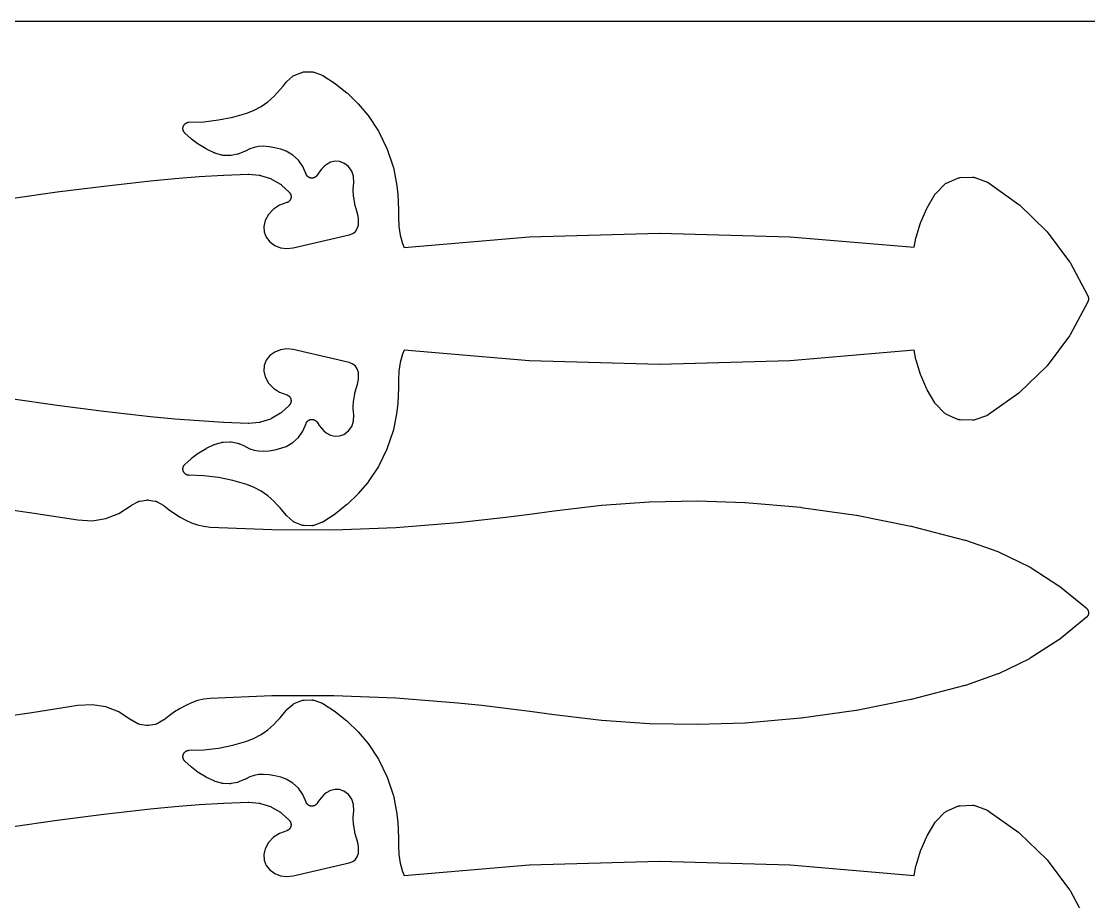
# Model space of a CAD drawing. Header units: metres. Extents: x 0 to 3000, y 0 to 1240.
# Drawn here: x 1019 to 1358.7, y 959.7 to 1240 of the extents above; entities that cross this region are included whole.
import ezdxf

# ---------------------------------------------------------------- set-up
doc = ezdxf.new("R2010")
doc.units = ezdxf.units.M

msp = doc.modelspace()

# ---------------------------------------------------------------- linework, layer by layer
at = {"color": 7}
msp.add_lwpolyline([(0, 0), (3000, 0), (3000, 1240), (0, 1240), (0, 0)], close=True, dxfattribs=at)
at = {"color": 1}
for points in [[(1015.72, 1183.54), (1030.48, 1185.66), (1030.5, 1185.66), (1045.29, 1187.56), (1045.32, 1187.56), (1060.13, 1189.24), (1060.15, 1189.24), (1060.17, 1189.24), (1067.89, 1189.98), (1067.92, 1189.98), (1075.66, 1190.58), (1075.69, 1190.58), (1083.44, 1191.03), (1083.47, 1191.03), (1091.22, 1191.33), (1091.25, 1191.33), (1091.27, 1191.33), (1091.35, 1191.33), (1091.42, 1191.33), (1091.44, 1191.33), (1091.47, 1191.32), (1094.75, 1191.05), (1094.98, 1191.02), (1095.19, 1190.96), (1098.3, 1189.97), (1098.51, 1189.89), (1098.71, 1189.79), (1101.51, 1188.13), (1101.7, 1188.01), (1101.87, 1187.86), (1104.27, 1185.6), (1104.33, 1185.54), (1104.38, 1185.48), (1104.39, 1185.47), (1104.4, 1185.46), (1104.45, 1185.39), (1104.51, 1185.33), (1104.52, 1185.31), (1104.52, 1185.3), (1104.57, 1185.23), (1104.62, 1185.16), (1104.62, 1185.15), (1104.63, 1185.14), (1104.67, 1185.06), (1104.71, 1184.99), (1104.71, 1184.97), (1104.72, 1184.96), (1104.75, 1184.88), (1104.78, 1184.81), (1104.78, 1184.79), (1104.79, 1184.78), (1104.81, 1184.7), (1104.84, 1184.62), (1104.84, 1184.6), (1104.84, 1184.59), (1104.86, 1184.51), (1104.87, 1184.43), (1104.87, 1184.41), (1104.88, 1184.4), (1104.88, 1184.31), (1104.89, 1184.23), (1104.89, 1184.22), (1104.89, 1184.2), (1104.89, 1184.12), (1104.89, 1184.03), (1104.89, 1184.02), (1104.89, 1184), (1104.88, 1183.92), (1104.87, 1183.84), (1104.87, 1183.82), (1104.86, 1183.81), (1104.85, 1183.73), (1104.83, 1183.65), (1104.83, 1183.63), (1104.82, 1183.62), (1104.8, 1183.54), (1104.77, 1183.46), (1104.77, 1183.45), (1104.76, 1183.43), (1104.73, 1183.36), (1104.7, 1183.28), (1104.69, 1183.27), (1104.68, 1183.25), (1104.64, 1183.18), (1104.6, 1183.11), (1104.59, 1183.09), (1104.59, 1183.08), (1104.54, 1183.01), (1104.49, 1182.94), (1104.48, 1182.93), (1104.47, 1182.92), (1104.42, 1182.86), (1104.37, 1182.79), (1104.36, 1182.78), (1104.35, 1182.77), (1104.29, 1182.71), (1104.23, 1182.65), (1104.22, 1182.65), (1104.2, 1182.63), (1104.14, 1182.58), (1104.07, 1182.53), (1104.06, 1182.52), (1104.05, 1182.51), (1103.98, 1182.47), (1103.91, 1182.42), (1103.9, 1182.42), (1103.88, 1182.41), (1103.81, 1182.37), (1103.74, 1182.33), (1103.72, 1182.33), (1103.71, 1182.32), (1103.63, 1182.29), (1103.55, 1182.26), (1101.16, 1181.42), (1099.27, 1180.18), (1097.73, 1178.53), (1096.63, 1176.55), (1096.2, 1174.72), (1096.32, 1172.92), (1096.98, 1171.24), (1098.15, 1169.77), (1099.74, 1168.63), (1101.56, 1167.91), (1103.5, 1167.64), (1105.6, 1167.86), (1123.37, 1171.99), (1124.53, 1172.45), (1125.36, 1173.12), (1125.96, 1174), (1126.31, 1175.13), (1126.4, 1176.16), (1126.36, 1177.27), (1126.19, 1178.37), (1125.84, 1179.57), (1125.24, 1181.63), (1125.19, 1181.86), (1124.83, 1183.97), (1124.81, 1184.2), (1124.7, 1186.34), (1124.7, 1186.57), (1124.84, 1188.62), (1124.79, 1190.65), (1124.22, 1192.32), (1123.18, 1193.75), (1121.73, 1194.85), (1120.34, 1195.35), (1118.89, 1195.44), (1117.48, 1195.11), (1116.1, 1194.34), (1115.32, 1193.68), (1114.55, 1192.88), (1113.86, 1192.01), (1113.2, 1190.99), (1113.18, 1190.96), (1113.17, 1190.94), (1113.12, 1190.88), (1113.08, 1190.83), (1113.07, 1190.81), (1113.05, 1190.78), (1113, 1190.73), (1112.95, 1190.68), (1112.93, 1190.66), (1112.91, 1190.64), (1112.86, 1190.59), (1112.81, 1190.55), (1112.79, 1190.53), (1112.77, 1190.51), (1112.71, 1190.47), (1112.66, 1190.43), (1112.63, 1190.41), (1112.61, 1190.4), (1112.55, 1190.36), (1112.49, 1190.32), (1112.46, 1190.31), (1112.44, 1190.3), (1112.38, 1190.27), (1112.31, 1190.24), (1112.29, 1190.23), (1112.26, 1190.21), (1112.19, 1190.19), (1112.13, 1190.17), (1112.1, 1190.16), (1112.07, 1190.15), (1112.01, 1190.13), (1111.94, 1190.12), (1111.91, 1190.11), (1111.88, 1190.11), (1111.81, 1190.1), (1111.75, 1190.08), (1111.72, 1190.08), (1111.69, 1190.08), (1111.62, 1190.08), (1111.55, 1190.07), (1111.52, 1190.07), (1111.49, 1190.07), (1111.42, 1190.08), (1111.35, 1190.08), (1111.33, 1190.08), (1111.3, 1190.08), (1111.23, 1190.1), (1111.16, 1190.1), (1111.13, 1190.11), (1111.1, 1190.12), (1111.04, 1190.13), (1110.97, 1190.15), (1110.94, 1190.16), (1110.91, 1190.17), (1110.85, 1190.19), (1110.78, 1190.21), (1110.76, 1190.22), (1110.73, 1190.23), (1110.67, 1190.26), (1110.6, 1190.29), (1110.58, 1190.31), (1110.55, 1190.32), (1110.49, 1190.36), (1110.43, 1190.39), (1110.41, 1190.41), (1110.39, 1190.42), (1110.33, 1190.46), (1110.27, 1190.51), (1110.25, 1190.52), (1110.23, 1190.54), (1110.18, 1190.59), (1110.13, 1190.63), (1110.11, 1190.66), (1110.09, 1190.68), (1110.04, 1190.73), (1109.99, 1190.78), (1109.98, 1190.8), (1109.96, 1190.82), (1109.92, 1190.88), (1109.87, 1190.93), (1109.86, 1190.96), (1109.84, 1190.98), (1109.81, 1191.04), (1109.77, 1191.1), (1109.76, 1191.13), (1109.74, 1191.15), (1109.71, 1191.21), (1109.68, 1191.28), (1109.67, 1191.3), (1109.66, 1191.33), (1108.67, 1193.82), (1107.29, 1195.8), (1105.5, 1197.43), (1103.3, 1198.66), (1101.59, 1199.28), (1099.77, 1199.76), (1097.91, 1200.06), (1096.05, 1200.2), (1094.57, 1200.13), (1093.15, 1199.86), (1091.78, 1199.4), (1090.35, 1198.69), (1090.31, 1198.67), (1090.27, 1198.65), (1088.32, 1197.79), (1088.1, 1197.71), (1087.88, 1197.65), (1085.81, 1197.27), (1085.58, 1197.24), (1085.35, 1197.23), (1083.24, 1197.33), (1083.01, 1197.35), (1082.79, 1197.4), (1080.74, 1197.99), (1080.67, 1198.01), (1080.6, 1198.03), (1080.58, 1198.04), (1080.55, 1198.05), (1080.49, 1198.08), (1080.42, 1198.1), (1078, 1199.25), (1077.82, 1199.35), (1075.54, 1200.74), (1075.37, 1200.85), (1073.24, 1202.46), (1073.08, 1202.59), (1071.11, 1204.41), (1071.11, 1204.41), (1071.11, 1204.41), (1071.04, 1204.48), (1070.98, 1204.55), (1070.97, 1204.55), (1070.97, 1204.55), (1070.91, 1204.63), (1070.85, 1204.7), (1070.85, 1204.7), (1070.85, 1204.7), (1070.8, 1204.78), (1070.74, 1204.86), (1070.74, 1204.87), (1070.74, 1204.87), (1070.7, 1204.95), (1070.65, 1205.04), (1070.65, 1205.04), (1070.65, 1205.04), (1070.62, 1205.13), (1070.58, 1205.22), (1070.58, 1205.22), (1070.58, 1205.23), (1070.55, 1205.32), (1070.53, 1205.41), (1070.53, 1205.41), (1070.52, 1205.41), (1070.51, 1205.51), (1070.49, 1205.6), (1070.49, 1205.6), (1070.49, 1205.61), (1070.48, 1205.7), (1070.47, 1205.8), (1070.47, 1205.8), (1070.47, 1205.8), (1070.47, 1205.9), (1070.47, 1205.99), (1070.47, 1206), (1070.47, 1206), (1070.49, 1206.09), (1070.5, 1206.19), (1070.5, 1206.19), (1070.5, 1206.19), (1070.52, 1206.29), (1070.54, 1206.38), (1070.54, 1206.38), (1070.54, 1206.39), (1070.57, 1206.48), (1070.59, 1206.57), (1070.6, 1206.57), (1070.6, 1206.57), (1070.63, 1206.66), (1070.67, 1206.75), (1070.67, 1206.75), (1070.67, 1206.75), (1070.72, 1206.84), (1070.77, 1206.92), (1070.77, 1206.92), (1070.77, 1206.93), (1070.82, 1207), (1070.88, 1207.08), (1070.88, 1207.08), (1070.88, 1207.09), (1070.94, 1207.16), (1071, 1207.23), (1071, 1207.23), (1071.01, 1207.24), (1071.07, 1207.3), (1071.14, 1207.37), (1071.14, 1207.37), (1071.15, 1207.37), (1071.22, 1207.43), (1071.3, 1207.49), (1071.3, 1207.49), (1071.3, 1207.5), (1071.38, 1207.55), (1071.46, 1207.6), (1071.46, 1207.6), (1071.46, 1207.6), (1071.55, 1207.65), (1071.63, 1207.69), (1071.64, 1207.69), (1071.64, 1207.69), (1071.73, 1207.73), (1071.82, 1207.76), (1071.82, 1207.77), (1071.82, 1207.77), (1071.91, 1207.79), (1072, 1207.82), (1072.01, 1207.82), (1072.01, 1207.82), (1072.1, 1207.84), (1072.2, 1207.86), (1072.2, 1207.86), (1072.2, 1207.86), (1072.3, 1207.86), (1072.39, 1207.87), (1072.4, 1207.87), (1072.4, 1207.87), (1077.14, 1208.04), (1081.77, 1208.59), (1086.34, 1209.5), (1090.81, 1210.77), (1093.18, 1211.71), (1095.39, 1212.91), (1097.45, 1214.37), (1099.36, 1216.09), (1100.37, 1217.14), (1101.37, 1218.25), (1102.35, 1219.39), (1103.31, 1220.58), (1103.35, 1220.63), (1103.4, 1220.68), (1103.42, 1220.7), (1103.44, 1220.72), (1103.49, 1220.77), (1103.54, 1220.82), (1105.43, 1222.5), (1105.57, 1222.61), (1105.72, 1222.71), (1105.88, 1222.8), (1106.04, 1222.87), (1108.34, 1223.75), (1108.51, 1223.81), (1108.68, 1223.85), (1108.85, 1223.87), (1109.03, 1223.89), (1111.49, 1223.92), (1111.67, 1223.92), (1111.85, 1223.89), (1112.02, 1223.86), (1112.19, 1223.8), (1114.58, 1222.95), (1114.61, 1222.94), (1114.64, 1222.93), (1114.7, 1222.9), (1114.7, 1222.9), (1114.76, 1222.87), (1114.79, 1222.86), (1114.82, 1222.84), (1114.88, 1222.81), (1114.93, 1222.78), (1114.96, 1222.76), (1114.99, 1222.75), (1118.89, 1220.22), (1119.05, 1220.11), (1122.68, 1217.22), (1122.83, 1217.09), (1126.15, 1213.86), (1126.29, 1213.72), (1129.29, 1210.17), (1129.3, 1210.16), (1129.31, 1210.14), (1129.36, 1210.08), (1129.41, 1210.02), (1129.42, 1210), (1129.43, 1209.99), (1132.71, 1205.06), (1132.84, 1204.83), (1135.42, 1199.53), (1135.52, 1199.29), (1137.39, 1193.69), (1137.45, 1193.44), (1138.57, 1187.62), (1138.58, 1187.54), (1138.59, 1187.46), (1138.85, 1185.02), (1138.85, 1184.95), (1139.02, 1182.5), (1139.03, 1182.43), (1139.11, 1179.98), (1139.11, 1179.91), (1139.11, 1177.5), (1139.22, 1174.67), (1139.63, 1171.95), (1140.34, 1169.29), (1140.84, 1168.01), (1180.64, 1171.41), (1180.76, 1171.42), (1222.15, 1172.59), (1222.26, 1172.59), (1263.65, 1171.42), (1263.76, 1171.41), (1303.24, 1168.04), (1303.77, 1170.99), (1303.83, 1171.22), (1305.23, 1175.81), (1305.31, 1176.03), (1307.23, 1180.44), (1307.34, 1180.64), (1309.77, 1184.81), (1309.8, 1184.86), (1309.82, 1184.9), (1309.85, 1184.94), (1309.87, 1184.97), (1309.91, 1185.02), (1309.94, 1185.06), (1309.97, 1185.09), (1310, 1185.13), (1310.03, 1185.17), (1310.07, 1185.21), (1312.9, 1188.08), (1313.04, 1188.21), (1313.2, 1188.32), (1313.36, 1188.42), (1313.53, 1188.51), (1317.11, 1190.07), (1317.28, 1190.13), (1317.46, 1190.18), (1317.65, 1190.21), (1317.83, 1190.23), (1321.73, 1190.37), (1321.92, 1190.37), (1322.11, 1190.35), (1322.3, 1190.31), (1322.48, 1190.26), (1326.28, 1188.89), (1326.35, 1188.86), (1326.42, 1188.84), (1326.44, 1188.83), (1326.46, 1188.82), (1326.52, 1188.78), (1326.59, 1188.75), (1326.61, 1188.74), (1326.63, 1188.72), (1326.69, 1188.68), (1326.76, 1188.64), (1336.54, 1181.72), (1336.66, 1181.62), (1336.78, 1181.52), (1345.32, 1173.21), (1345.42, 1173.1), (1345.52, 1172.98), (1352.67, 1163.45), (1352.76, 1163.32), (1352.84, 1163.18), (1358.46, 1152.6), (1358.5, 1152.51), (1358.54, 1152.43), (1358.54, 1152.42), (1358.54, 1152.42), (1358.58, 1152.33), (1358.61, 1152.25), (1358.61, 1152.24), (1358.61, 1152.23), (1358.63, 1152.14), (1358.66, 1152.06), (1358.66, 1152.05), (1358.66, 1152.04), (1358.67, 1151.95), (1358.68, 1151.86), (1358.69, 1151.86), (1358.69, 1151.85), (1358.69, 1151.76), (1358.7, 1151.66), (1358.69, 1151.66), (1358.7, 1151.65), (1358.69, 1151.56), (1358.69, 1151.47), (1358.69, 1151.46), (1358.68, 1151.46), (1358.67, 1151.37), (1358.66, 1151.27), (1358.66, 1151.27), (1358.66, 1151.26), (1358.63, 1151.17), (1358.61, 1151.08), (1358.61, 1151.08), (1358.61, 1151.07), (1358.58, 1150.99), (1358.54, 1150.9), (1358.54, 1150.89), (1358.54, 1150.89), (1358.5, 1150.81), (1358.46, 1150.72), (1352.84, 1140.14), (1352.76, 1140), (1352.67, 1139.87), (1345.52, 1130.34), (1345.42, 1130.22), (1345.32, 1130.11), (1336.78, 1121.8), (1336.66, 1121.7), (1336.54, 1121.6), (1326.76, 1114.68), (1326.69, 1114.64), (1326.63, 1114.59), (1326.61, 1114.58), (1326.59, 1114.57), (1326.52, 1114.54), (1326.46, 1114.5), (1326.44, 1114.49), (1326.42, 1114.48), (1326.35, 1114.45), (1326.28, 1114.43), (1322.48, 1113.06), (1322.3, 1113.01), (1322.11, 1112.97), (1321.92, 1112.95), (1321.73, 1112.95), (1317.83, 1113.09), (1317.65, 1113.11), (1317.46, 1113.14), (1317.28, 1113.19), (1317.11, 1113.25), (1313.53, 1114.81), (1313.36, 1114.89), (1313.2, 1115), (1313.04, 1115.11), (1312.9, 1115.24), (1310.07, 1118.11), (1310.03, 1118.15), (1310, 1118.19), (1309.97, 1118.23), (1309.94, 1118.26), (1309.91, 1118.3), (1309.87, 1118.34), (1309.85, 1118.38), (1309.82, 1118.42), (1309.8, 1118.46), (1309.77, 1118.51), (1307.34, 1122.68), (1307.23, 1122.88), (1305.31, 1127.29), (1305.23, 1127.51), (1303.83, 1132.1), (1303.77, 1132.33), (1303.24, 1135.28), (1263.76, 1131.91), (1263.65, 1131.9), (1222.26, 1130.73), (1222.15, 1130.73), (1180.76, 1131.9), (1180.64, 1131.91), (1140.84, 1135.31), (1140.34, 1134.03), (1139.63, 1131.37), (1139.22, 1128.65), (1139.11, 1125.82), (1139.11, 1123.41), (1139.11, 1123.34), (1139.03, 1120.89), (1139.02, 1120.82), (1138.85, 1118.37), (1138.85, 1118.3), (1138.59, 1115.86), (1138.58, 1115.78), (1138.57, 1115.7), (1137.45, 1109.88), (1137.39, 1109.62), (1135.52, 1104.03), (1135.42, 1103.79), (1132.84, 1098.49), (1132.71, 1098.26), (1129.43, 1093.33), (1129.42, 1093.32), (1129.41, 1093.3), (1129.36, 1093.24), (1129.31, 1093.17), (1129.3, 1093.16), (1129.29, 1093.15), (1126.29, 1089.6), (1126.15, 1089.46), (1122.83, 1086.23), (1122.68, 1086.1), (1119.05, 1083.21), (1118.89, 1083.1), (1114.99, 1080.57), (1114.96, 1080.56), (1114.93, 1080.54), (1114.88, 1080.51), (1114.82, 1080.48), (1114.79, 1080.46), (1114.76, 1080.44), (1114.7, 1080.42), (1114.64, 1080.39), (1114.61, 1080.38), (1114.58, 1080.37), (1112.19, 1079.51), (1112.02, 1079.46), (1111.85, 1079.42), (1111.67, 1079.4), (1111.49, 1079.4), (1109.03, 1079.43), (1108.85, 1079.44), (1108.68, 1079.47), (1108.51, 1079.51), (1108.34, 1079.57), (1106.04, 1080.45), (1105.88, 1080.52), (1105.72, 1080.61), (1105.57, 1080.71), (1105.43, 1080.82), (1103.54, 1082.5), (1103.49, 1082.55), (1103.44, 1082.6), (1103.42, 1082.62), (1103.4, 1082.64), (1103.35, 1082.69), (1103.31, 1082.74), (1102.35, 1083.93), (1101.37, 1085.07), (1100.37, 1086.18), (1099.36, 1087.23), (1097.45, 1088.95), (1095.39, 1090.41), (1093.18, 1091.61), (1090.81, 1092.54), (1086.34, 1093.82), (1081.77, 1094.73), (1077.14, 1095.27), (1072.4, 1095.45), (1072.4, 1095.45), (1072.39, 1095.45), (1072.3, 1095.45), (1072.2, 1095.46), (1072.2, 1095.46), (1072.2, 1095.46), (1072.1, 1095.48), (1072.01, 1095.5), (1072.01, 1095.5), (1072, 1095.5), (1071.91, 1095.53), (1071.82, 1095.55), (1071.82, 1095.55), (1071.82, 1095.55), (1071.73, 1095.59), (1071.64, 1095.63), (1071.64, 1095.63), (1071.63, 1095.63), (1071.55, 1095.67), (1071.46, 1095.72), (1071.46, 1095.72), (1071.46, 1095.72), (1071.38, 1095.77), (1071.3, 1095.82), (1071.3, 1095.82), (1071.3, 1095.83), (1071.22, 1095.89), (1071.15, 1095.95), (1071.14, 1095.95), (1071.14, 1095.95), (1071.07, 1096.02), (1071.01, 1096.08), (1071, 1096.08), (1071, 1096.09), (1070.94, 1096.16), (1070.88, 1096.23), (1070.88, 1096.23), (1070.88, 1096.24), (1070.82, 1096.32), (1070.77, 1096.39), (1070.77, 1096.4), (1070.77, 1096.4), (1070.72, 1096.48), (1070.67, 1096.57), (1070.67, 1096.57), (1070.67, 1096.57), (1070.63, 1096.66), (1070.6, 1096.75), (1070.6, 1096.75), (1070.59, 1096.75), (1070.57, 1096.84), (1070.54, 1096.93), (1070.54, 1096.94), (1070.54, 1096.94), (1070.52, 1097.03), (1070.5, 1097.13), (1070.5, 1097.13), (1070.5, 1097.13), (1070.49, 1097.23), (1070.47, 1097.32), (1070.47, 1097.32), (1070.47, 1097.33), (1070.47, 1097.42), (1070.47, 1097.52), (1070.47, 1097.52), (1070.47, 1097.52), (1070.48, 1097.62), (1070.49, 1097.71), (1070.49, 1097.71), (1070.49, 1097.72), (1070.51, 1097.81), (1070.52, 1097.91), (1070.53, 1097.91), (1070.53, 1097.91), (1070.55, 1098), (1070.58, 1098.09), (1070.58, 1098.1), (1070.58, 1098.1), (1070.62, 1098.19), (1070.65, 1098.28), (1070.65, 1098.28), (1070.65, 1098.28), (1070.7, 1098.37), (1070.74, 1098.45), (1070.74, 1098.45), (1070.74, 1098.46), (1070.8, 1098.53), (1070.85, 1098.61), (1070.85, 1098.62), (1070.85, 1098.62), (1070.91, 1098.69), (1070.97, 1098.77), (1070.97, 1098.77), (1070.98, 1098.77), (1071.04, 1098.84), (1071.11, 1098.91), (1071.11, 1098.91), (1071.11, 1098.91), (1073.08, 1100.73), (1073.24, 1100.86), (1075.37, 1102.47), (1075.54, 1102.58), (1077.82, 1103.97), (1078, 1104.06), (1080.42, 1105.22), (1080.49, 1105.24), (1080.55, 1105.27), (1080.58, 1105.28), (1080.6, 1105.29), (1080.67, 1105.31), (1080.74, 1105.33), (1082.79, 1105.92), (1083.01, 1105.97), (1083.24, 1105.99), (1085.35, 1106.09), (1085.58, 1106.08), (1085.81, 1106.05), (1087.88, 1105.67), (1088.1, 1105.61), (1088.32, 1105.53), (1090.27, 1104.67), (1090.31, 1104.65), (1090.35, 1104.63), (1091.78, 1103.92), (1093.15, 1103.46), (1094.57, 1103.19), (1096.05, 1103.12), (1097.91, 1103.25), (1099.77, 1103.56), (1101.59, 1104.04), (1103.3, 1104.66), (1105.5, 1105.89), (1107.29, 1107.52), (1108.67, 1109.5), (1109.66, 1111.99), (1109.67, 1112.02), (1109.68, 1112.04), (1109.71, 1112.1), (1109.74, 1112.17), (1109.76, 1112.19), (1109.77, 1112.22), (1109.81, 1112.28), (1109.84, 1112.34), (1109.86, 1112.36), (1109.87, 1112.39), (1109.92, 1112.44), (1109.96, 1112.5), (1109.98, 1112.52), (1109.99, 1112.54), (1110.04, 1112.59), (1110.09, 1112.64), (1110.11, 1112.66), (1110.13, 1112.68), (1110.18, 1112.73), (1110.23, 1112.78), (1110.25, 1112.79), (1110.27, 1112.81), (1110.33, 1112.85), (1110.39, 1112.9), (1110.41, 1112.91), (1110.43, 1112.93), (1110.49, 1112.96), (1110.55, 1113), (1110.58, 1113.01), (1110.6, 1113.03), (1110.67, 1113.05), (1110.73, 1113.09), (1110.76, 1113.1), (1110.78, 1113.11), (1110.85, 1113.13), (1110.91, 1113.15), (1110.94, 1113.16), (1110.97, 1113.17), (1111.04, 1113.19), (1111.1, 1113.2), (1111.13, 1113.21), (1111.16, 1113.21), (1111.23, 1113.22), (1111.3, 1113.23), (1111.33, 1113.24), (1111.35, 1113.24), (1111.42, 1113.24), (1111.49, 1113.25), (1111.52, 1113.25), (1111.55, 1113.25), (1111.62, 1113.24), (1111.69, 1113.24), (1111.72, 1113.24), (1111.75, 1113.23), (1111.81, 1113.22), (1111.88, 1113.21), (1111.91, 1113.21), (1111.94, 1113.2), (1112.01, 1113.18), (1112.07, 1113.17), (1112.1, 1113.16), (1112.13, 1113.15), (1112.19, 1113.13), (1112.26, 1113.1), (1112.29, 1113.09), (1112.31, 1113.08), (1112.38, 1113.05), (1112.44, 1113.02), (1112.46, 1113.01), (1112.49, 1113), (1112.55, 1112.96), (1112.61, 1112.92), (1112.63, 1112.91), (1112.66, 1112.89), (1112.71, 1112.85), (1112.77, 1112.81), (1112.79, 1112.79), (1112.81, 1112.77), (1112.86, 1112.72), (1112.91, 1112.68), (1112.93, 1112.66), (1112.95, 1112.64), (1113, 1112.59), (1113.05, 1112.54), (1113.07, 1112.51), (1113.08, 1112.49), (1113.12, 1112.43), (1113.17, 1112.38), (1113.18, 1112.35), (1113.2, 1112.33), (1113.86, 1111.31), (1114.55, 1110.44), (1115.32, 1109.64), (1116.1, 1108.98), (1117.48, 1108.21), (1118.89, 1107.88), (1120.34, 1107.97), (1121.73, 1108.47), (1123.18, 1109.56), (1124.22, 1111), (1124.79, 1112.67), (1124.84, 1114.69), (1124.7, 1116.75), (1124.7, 1116.98), (1124.81, 1119.12), (1124.83, 1119.35), (1125.19, 1121.46), (1125.24, 1121.69), (1125.84, 1123.75), (1126.19, 1124.94), (1126.36, 1126.05), (1126.4, 1127.16), (1126.31, 1128.19), (1125.96, 1129.32), (1125.36, 1130.2), (1124.53, 1130.87), (1123.37, 1131.33), (1105.6, 1135.45), (1103.5, 1135.68), (1101.56, 1135.41), (1099.74, 1134.69), (1098.15, 1133.55), (1096.98, 1132.08), (1096.32, 1130.4), (1096.2, 1128.6), (1096.63, 1126.77), (1097.73, 1124.79), (1099.27, 1123.14), (1101.16, 1121.9), (1103.55, 1121.06), (1103.63, 1121.03), (1103.71, 1121), (1103.72, 1120.99), (1103.74, 1120.99), (1103.81, 1120.95), (1103.88, 1120.91), (1103.9, 1120.9), (1103.91, 1120.9), (1103.98, 1120.85), (1104.05, 1120.81), (1104.06, 1120.8), (1104.07, 1120.79), (1104.14, 1120.74), (1104.2, 1120.68), (1104.22, 1120.67), (1104.23, 1120.66), (1104.29, 1120.61), (1104.35, 1120.55), (1104.36, 1120.54), (1104.37, 1120.53), (1104.42, 1120.46), (1104.47, 1120.4), (1104.48, 1120.39), (1104.49, 1120.38), (1104.54, 1120.31), (1104.59, 1120.24), (1104.59, 1120.23), (1104.6, 1120.21), (1104.64, 1120.14), (1104.68, 1120.07), (1104.69, 1120.05), (1104.7, 1120.04), (1104.73, 1119.96), (1104.76, 1119.89), (1104.77, 1119.87), (1104.77, 1119.86), (1104.8, 1119.78), (1104.82, 1119.7), (1104.83, 1119.69), (1104.83, 1119.67), (1104.85, 1119.59), (1104.86, 1119.51), (1104.87, 1119.49), (1104.87, 1119.48), (1104.88, 1119.4), (1104.89, 1119.31), (1104.89, 1119.3), (1104.89, 1119.29), (1104.89, 1119.2), (1104.89, 1119.12), (1104.89, 1119.1), (1104.89, 1119.09), (1104.88, 1119.01), (1104.88, 1118.92), (1104.87, 1118.91), (1104.87, 1118.89), (1104.86, 1118.81), (1104.84, 1118.73), (1104.84, 1118.72), (1104.84, 1118.7), (1104.81, 1118.62), (1104.79, 1118.54), (1104.78, 1118.53), (1104.78, 1118.51), (1104.75, 1118.44), (1104.72, 1118.36), (1104.71, 1118.34), (1104.71, 1118.33), (1104.67, 1118.26), (1104.63, 1118.18), (1104.62, 1118.17), (1104.62, 1118.16), (1104.57, 1118.09), (1104.52, 1118.02), (1104.52, 1118.01), (1104.51, 1117.99), (1104.45, 1117.93), (1104.4, 1117.86), (1104.39, 1117.85), (1104.38, 1117.84), (1104.33, 1117.78), (1104.27, 1117.72), (1101.87, 1115.45), (1101.7, 1115.31), (1101.51, 1115.18), (1098.71, 1113.53), (1098.51, 1113.43), (1098.3, 1113.35), (1095.19, 1112.36), (1094.98, 1112.3), (1094.75, 1112.27), (1091.47, 1111.99), (1091.44, 1111.99), (1091.42, 1111.99), (1091.35, 1111.99), (1091.27, 1111.99), (1091.25, 1111.99), (1091.22, 1111.99), (1083.47, 1112.29), (1083.44, 1112.29), (1075.69, 1112.74), (1075.66, 1112.74), (1067.92, 1113.34), (1067.89, 1113.34), (1060.17, 1114.08), (1060.15, 1114.08), (1060.13, 1114.08), (1045.32, 1115.76), (1045.29, 1115.76), (1030.5, 1117.66), (1030.48, 1117.66), (1015.72, 1119.78)], [(1007.62, 1085.66), (1022.37, 1083.54), (1022.4, 1083.54), (1037.03, 1081.22), (1041.61, 1080.95), (1045.98, 1081.64), (1050.11, 1083.24), (1054.03, 1085.82), (1054.09, 1085.85), (1054.15, 1085.89), (1056.07, 1086.98), (1056.23, 1087.06), (1056.39, 1087.12), (1056.55, 1087.17), (1056.72, 1087.21), (1058.85, 1087.57), (1059.07, 1087.6), (1059.3, 1087.6), (1059.52, 1087.57), (1061.65, 1087.21), (1061.81, 1087.17), (1061.98, 1087.12), (1062.14, 1087.06), (1062.29, 1086.98), (1064.22, 1085.89), (1064.26, 1085.86), (1064.31, 1085.83), (1064.35, 1085.81), (1064.39, 1085.78), (1064.43, 1085.75), (1064.47, 1085.72), (1066.14, 1084.42), (1067.83, 1083.23), (1069.58, 1082.13), (1071.36, 1081.13), (1073.22, 1080.28), (1075.12, 1079.64), (1077.09, 1079.2), (1079.12, 1078.97), (1098.81, 1078.15), (1118.54, 1078.11), (1138.26, 1078.87), (1157.95, 1080.42), (1165.61, 1081.22), (1173.27, 1082.11), (1180.93, 1083.09), (1188.58, 1084.15), (1188.6, 1084.15), (1188.62, 1084.15), (1203.67, 1085.95), (1203.77, 1085.95), (1218.87, 1086.99), (1218.97, 1086.99), (1234.11, 1087.26), (1234.21, 1087.26), (1249.36, 1086.77), (1249.41, 1086.76), (1249.46, 1086.76), (1267.09, 1085.25), (1267.2, 1085.24), (1284.7, 1082.75), (1284.81, 1082.73), (1302.14, 1079.28), (1302.25, 1079.25), (1319.38, 1074.83), (1319.46, 1074.81), (1319.54, 1074.78), (1329.87, 1071.15), (1330.09, 1071.06), (1339.9, 1066.27), (1340.1, 1066.16), (1349.29, 1060.27), (1349.48, 1060.14), (1357.96, 1053.21), (1357.96, 1053.21), (1357.97, 1053.2), (1358.04, 1053.14), (1358.11, 1053.08), (1358.11, 1053.07), (1358.11, 1053.07), (1358.18, 1053), (1358.24, 1052.93), (1358.24, 1052.93), (1358.24, 1052.93), (1358.3, 1052.85), (1358.36, 1052.77), (1358.36, 1052.77), (1358.36, 1052.77), (1358.41, 1052.69), (1358.46, 1052.61), (1358.46, 1052.6), (1358.46, 1052.6), (1358.5, 1052.51), (1358.54, 1052.43), (1358.54, 1052.42), (1358.54, 1052.42), (1358.58, 1052.33), (1358.61, 1052.24), (1358.61, 1052.24), (1358.61, 1052.24), (1358.63, 1052.14), (1358.66, 1052.05), (1358.66, 1052.05), (1358.66, 1052.05), (1358.67, 1051.95), (1358.69, 1051.86), (1358.69, 1051.86), (1358.69, 1051.85), (1358.69, 1051.76), (1358.7, 1051.66), (1358.69, 1051.66), (1358.7, 1051.66), (1358.69, 1051.56), (1358.69, 1051.47), (1358.69, 1051.46), (1358.69, 1051.46), (1358.67, 1051.37), (1358.66, 1051.27), (1358.66, 1051.27), (1358.66, 1051.27), (1358.63, 1051.17), (1358.61, 1051.08), (1358.61, 1051.08), (1358.61, 1051.08), (1358.58, 1050.99), (1358.54, 1050.9), (1358.54, 1050.89), (1358.54, 1050.89), (1358.5, 1050.81), (1358.46, 1050.72), (1358.46, 1050.72), (1358.46, 1050.71), (1358.41, 1050.63), (1358.36, 1050.55), (1358.36, 1050.55), (1358.36, 1050.54), (1358.3, 1050.47), (1358.24, 1050.39), (1358.24, 1050.39), (1358.24, 1050.39), (1358.18, 1050.32), (1358.11, 1050.25), (1358.11, 1050.25), (1358.11, 1050.24), (1358.04, 1050.18), (1357.97, 1050.12), (1357.96, 1050.11), (1357.96, 1050.11), (1349.48, 1043.18), (1349.29, 1043.04), (1340.1, 1037.16), (1339.9, 1037.05), (1330.09, 1032.26), (1329.87, 1032.17), (1319.54, 1028.54), (1319.46, 1028.51), (1319.38, 1028.49), (1302.25, 1024.07), (1302.14, 1024.04), (1284.81, 1020.59), (1284.7, 1020.57), (1267.2, 1018.08), (1267.09, 1018.07), (1249.46, 1016.56), (1249.41, 1016.56), (1249.36, 1016.55), (1234.21, 1016.06), (1234.11, 1016.06), (1218.97, 1016.33), (1218.87, 1016.33), (1203.77, 1017.36), (1203.67, 1017.37), (1188.62, 1019.16), (1188.6, 1019.17), (1188.58, 1019.17), (1180.93, 1020.23), (1173.27, 1021.21), (1165.61, 1022.1), (1157.95, 1022.9), (1138.26, 1024.45), (1118.54, 1025.2), (1098.81, 1025.17), (1079.12, 1024.35), (1077.09, 1024.12), (1075.12, 1023.68), (1073.22, 1023.04), (1071.36, 1022.19), (1069.58, 1021.19), (1067.83, 1020.09), (1066.14, 1018.9), (1064.47, 1017.6), (1064.43, 1017.57), (1064.39, 1017.54), (1064.35, 1017.51), (1064.31, 1017.49), (1064.26, 1017.46), (1064.22, 1017.43), (1062.29, 1016.34), (1062.14, 1016.26), (1061.98, 1016.2), (1061.81, 1016.15), (1061.65, 1016.11), (1059.52, 1015.75), (1059.3, 1015.72), (1059.07, 1015.72), (1058.85, 1015.75), (1056.72, 1016.11), (1056.55, 1016.15), (1056.39, 1016.2), (1056.23, 1016.26), (1056.07, 1016.34), (1054.15, 1017.43), (1054.09, 1017.47), (1054.03, 1017.5), (1050.11, 1020.08), (1045.98, 1021.68), (1041.61, 1022.36), (1037.03, 1022.1), (1022.4, 1019.78), (1022.37, 1019.78), (1007.62, 1017.66)], [(1015.72, 983.54), (1030.48, 985.66), (1030.5, 985.66), (1045.29, 987.56), (1045.32, 987.56), (1060.13, 989.24), (1060.15, 989.24), (1060.17, 989.24), (1067.89, 989.98), (1067.92, 989.98), (1075.66, 990.58), (1075.69, 990.58), (1083.44, 991.03), (1083.47, 991.03), (1091.22, 991.33), (1091.25, 991.33), (1091.27, 991.33), (1091.35, 991.33), (1091.42, 991.33), (1091.44, 991.33), (1091.47, 991.32), (1094.75, 991.05), (1094.98, 991.02), (1095.19, 990.96), (1098.3, 989.97), (1098.51, 989.89), (1098.71, 989.79), (1101.51, 988.13), (1101.7, 988.01), (1101.87, 987.86), (1104.27, 985.6), (1104.33, 985.54), (1104.38, 985.48), (1104.39, 985.47), (1104.4, 985.46), (1104.45, 985.39), (1104.51, 985.33), (1104.52, 985.31), (1104.52, 985.3), (1104.57, 985.23), (1104.62, 985.16), (1104.62, 985.15), (1104.63, 985.14), (1104.67, 985.06), (1104.71, 984.99), (1104.71, 984.97), (1104.72, 984.96), (1104.75, 984.88), (1104.78, 984.81), (1104.78, 984.79), (1104.79, 984.78), (1104.81, 984.7), (1104.84, 984.62), (1104.84, 984.6), (1104.84, 984.59), (1104.86, 984.51), (1104.87, 984.43), (1104.87, 984.41), (1104.88, 984.4), (1104.88, 984.31), (1104.89, 984.23), (1104.89, 984.22), (1104.89, 984.2), (1104.89, 984.12), (1104.89, 984.03), (1104.89, 984.02), (1104.89, 984), (1104.88, 983.92), (1104.87, 983.84), (1104.87, 983.82), (1104.86, 983.81), (1104.85, 983.73), (1104.83, 983.65), (1104.83, 983.63), (1104.82, 983.62), (1104.8, 983.54), (1104.77, 983.46), (1104.77, 983.45), (1104.76, 983.43), (1104.73, 983.36), (1104.7, 983.28), (1104.69, 983.27), (1104.68, 983.25), (1104.64, 983.18), (1104.6, 983.11), (1104.59, 983.09), (1104.59, 983.08), (1104.54, 983.01), (1104.49, 982.94), (1104.48, 982.93), (1104.47, 982.92), (1104.42, 982.86), (1104.37, 982.79), (1104.36, 982.78), (1104.35, 982.77), (1104.29, 982.71), (1104.23, 982.65), (1104.22, 982.65), (1104.2, 982.63), (1104.14, 982.58), (1104.07, 982.53), (1104.06, 982.52), (1104.05, 982.51), (1103.98, 982.47), (1103.91, 982.42), (1103.9, 982.42), (1103.88, 982.41), (1103.81, 982.37), (1103.74, 982.33), (1103.72, 982.33), (1103.71, 982.32), (1103.63, 982.29), (1103.55, 982.26), (1101.16, 981.42), (1099.27, 980.18), (1097.73, 978.53), (1096.63, 976.55), (1096.2, 974.72), (1096.32, 972.92), (1096.98, 971.24), (1098.15, 969.77), (1099.74, 968.63), (1101.56, 967.91), (1103.5, 967.64), (1105.6, 967.86), (1123.37, 971.99), (1124.53, 972.45), (1125.36, 973.12), (1125.96, 974), (1126.31, 975.13), (1126.4, 976.16), (1126.36, 977.27), (1126.19, 978.37), (1125.84, 979.57), (1125.24, 981.63), (1125.19, 981.86), (1124.83, 983.97), (1124.81, 984.2), (1124.7, 986.34), (1124.7, 986.57), (1124.84, 988.62), (1124.79, 990.65), (1124.22, 992.32), (1123.18, 993.75), (1121.73, 994.85), (1120.34, 995.35), (1118.89, 995.44), (1117.48, 995.11), (1116.1, 994.34), (1115.32, 993.68), (1114.55, 992.88), (1113.86, 992.01), (1113.2, 990.99), (1113.18, 990.96), (1113.17, 990.94), (1113.12, 990.88), (1113.08, 990.83), (1113.07, 990.81), (1113.05, 990.78), (1113, 990.73), (1112.95, 990.68), (1112.93, 990.66), (1112.91, 990.64), (1112.86, 990.59), (1112.81, 990.55), (1112.79, 990.53), (1112.77, 990.51), (1112.71, 990.47), (1112.66, 990.43), (1112.63, 990.41), (1112.61, 990.4), (1112.55, 990.36), (1112.49, 990.32), (1112.46, 990.31), (1112.44, 990.3), (1112.38, 990.27), (1112.31, 990.24), (1112.29, 990.23), (1112.26, 990.21), (1112.19, 990.19), (1112.13, 990.17), (1112.1, 990.16), (1112.07, 990.15), (1112.01, 990.13), (1111.94, 990.12), (1111.91, 990.11), (1111.88, 990.11), (1111.81, 990.1), (1111.75, 990.08), (1111.72, 990.08), (1111.69, 990.08), (1111.62, 990.08), (1111.55, 990.07), (1111.52, 990.07), (1111.49, 990.07), (1111.42, 990.08), (1111.35, 990.08), (1111.33, 990.08), (1111.3, 990.08), (1111.23, 990.1), (1111.16, 990.1), (1111.13, 990.11), (1111.1, 990.12), (1111.04, 990.13), (1110.97, 990.15), (1110.94, 990.16), (1110.91, 990.17), (1110.85, 990.19), (1110.78, 990.21), (1110.76, 990.22), (1110.73, 990.23), (1110.67, 990.26), (1110.6, 990.29), (1110.58, 990.31), (1110.55, 990.32), (1110.49, 990.36), (1110.43, 990.39), (1110.41, 990.41), (1110.39, 990.42), (1110.33, 990.46), (1110.27, 990.51), (1110.25, 990.52), (1110.23, 990.54), (1110.18, 990.59), (1110.13, 990.63), (1110.11, 990.66), (1110.09, 990.68), (1110.04, 990.73), (1109.99, 990.78), (1109.98, 990.8), (1109.96, 990.82), (1109.92, 990.88), (1109.87, 990.93), (1109.86, 990.96), (1109.84, 990.98), (1109.81, 991.04), (1109.77, 991.1), (1109.76, 991.13), (1109.74, 991.15), (1109.71, 991.21), (1109.68, 991.28), (1109.67, 991.3), (1109.66, 991.33), (1108.67, 993.82), (1107.29, 995.8), (1105.5, 997.43), (1103.3, 998.66), (1101.59, 999.28), (1099.77, 999.76), (1097.91, 1000.06), (1096.05, 1000.2), (1094.57, 1000.13), (1093.15, 999.86), (1091.78, 999.4), (1090.35, 998.69), (1090.31, 998.67), (1090.27, 998.65), (1088.32, 997.79), (1088.1, 997.71), (1087.88, 997.65), (1085.81, 997.27), (1085.58, 997.24), (1085.35, 997.23), (1083.24, 997.33), (1083.01, 997.35), (1082.79, 997.4), (1080.74, 997.99), (1080.67, 998.01), (1080.6, 998.03), (1080.58, 998.04), (1080.55, 998.05), (1080.49, 998.08), (1080.42, 998.1), (1078, 999.25), (1077.82, 999.35), (1075.54, 1000.74), (1075.37, 1000.85), (1073.24, 1002.46), (1073.08, 1002.59), (1071.11, 1004.41), (1071.11, 1004.41), (1071.11, 1004.41), (1071.04, 1004.48), (1070.98, 1004.55), (1070.97, 1004.55), (1070.97, 1004.55), (1070.91, 1004.63), (1070.85, 1004.7), (1070.85, 1004.7), (1070.85, 1004.7), (1070.8, 1004.78), (1070.74, 1004.86), (1070.74, 1004.87), (1070.74, 1004.87), (1070.7, 1004.95), (1070.65, 1005.04), (1070.65, 1005.04), (1070.65, 1005.04), (1070.62, 1005.13), (1070.58, 1005.22), (1070.58, 1005.22), (1070.58, 1005.23), (1070.55, 1005.32), (1070.53, 1005.41), (1070.53, 1005.41), (1070.52, 1005.41), (1070.51, 1005.51), (1070.49, 1005.6), (1070.49, 1005.6), (1070.49, 1005.61), (1070.48, 1005.7), (1070.47, 1005.8), (1070.47, 1005.8), (1070.47, 1005.8), (1070.47, 1005.9), (1070.47, 1005.99), (1070.47, 1006), (1070.47, 1006), (1070.49, 1006.09), (1070.5, 1006.19), (1070.5, 1006.19), (1070.5, 1006.19), (1070.52, 1006.29), (1070.54, 1006.38), (1070.54, 1006.38), (1070.54, 1006.39), (1070.57, 1006.48), (1070.59, 1006.57), (1070.6, 1006.57), (1070.6, 1006.57), (1070.63, 1006.66), (1070.67, 1006.75), (1070.67, 1006.75), (1070.67, 1006.75), (1070.72, 1006.84), (1070.77, 1006.92), (1070.77, 1006.92), (1070.77, 1006.93), (1070.82, 1007), (1070.88, 1007.08), (1070.88, 1007.08), (1070.88, 1007.09), (1070.94, 1007.16), (1071, 1007.23), (1071, 1007.23), (1071.01, 1007.24), (1071.07, 1007.3), (1071.14, 1007.37), (1071.14, 1007.37), (1071.15, 1007.37), (1071.22, 1007.43), (1071.3, 1007.49), (1071.3, 1007.49), (1071.3, 1007.5), (1071.38, 1007.55), (1071.46, 1007.6), (1071.46, 1007.6), (1071.46, 1007.6), (1071.55, 1007.65), (1071.63, 1007.69), (1071.64, 1007.69), (1071.64, 1007.69), (1071.73, 1007.73), (1071.82, 1007.76), (1071.82, 1007.77), (1071.82, 1007.77), (1071.91, 1007.79), (1072, 1007.82), (1072.01, 1007.82), (1072.01, 1007.82), (1072.1, 1007.84), (1072.2, 1007.86), (1072.2, 1007.86), (1072.2, 1007.86), (1072.3, 1007.86), (1072.39, 1007.87), (1072.4, 1007.87), (1072.4, 1007.87), (1077.14, 1008.04), (1081.77, 1008.59), (1086.34, 1009.5), (1090.81, 1010.77), (1093.18, 1011.71), (1095.39, 1012.91), (1097.45, 1014.37), (1099.36, 1016.09), (1100.37, 1017.14), (1101.37, 1018.25), (1102.35, 1019.39), (1103.31, 1020.58), (1103.35, 1020.63), (1103.4, 1020.68), (1103.42, 1020.7), (1103.44, 1020.72), (1103.49, 1020.77), (1103.54, 1020.82), (1105.43, 1022.5), (1105.57, 1022.61), (1105.72, 1022.71), (1105.88, 1022.8), (1106.04, 1022.87), (1108.34, 1023.75), (1108.51, 1023.81), (1108.68, 1023.85), (1108.85, 1023.87), (1109.03, 1023.89), (1111.49, 1023.92), (1111.67, 1023.92), (1111.85, 1023.89), (1112.02, 1023.86), (1112.19, 1023.8), (1114.58, 1022.95), (1114.61, 1022.94), (1114.64, 1022.93), (1114.7, 1022.9), (1114.7, 1022.9), (1114.76, 1022.87), (1114.79, 1022.86), (1114.82, 1022.84), (1114.88, 1022.81), (1114.93, 1022.78), (1114.96, 1022.76), (1114.99, 1022.75), (1118.89, 1020.22), (1119.05, 1020.11), (1122.68, 1017.22), (1122.83, 1017.09), (1126.15, 1013.86), (1126.29, 1013.72), (1129.29, 1010.17), (1129.3, 1010.16), (1129.31, 1010.14), (1129.36, 1010.08), (1129.41, 1010.02), (1129.42, 1010), (1129.43, 1009.99), (1132.71, 1005.06), (1132.84, 1004.83), (1135.42, 999.53), (1135.52, 999.29), (1137.39, 993.69), (1137.45, 993.44), (1138.57, 987.62), (1138.58, 987.54), (1138.59, 987.46), (1138.85, 985.02), (1138.85, 984.95), (1139.02, 982.5), (1139.03, 982.43), (1139.11, 979.98), (1139.11, 979.91), (1139.11, 977.5), (1139.22, 974.67), (1139.63, 971.95), (1140.34, 969.29), (1140.84, 968.01), (1180.64, 971.41), (1180.76, 971.42), (1222.15, 972.59), (1222.26, 972.59), (1263.65, 971.42), (1263.76, 971.41), (1303.24, 968.04), (1303.77, 970.99), (1303.83, 971.22), (1305.23, 975.81), (1305.31, 976.03), (1307.23, 980.44), (1307.34, 980.64), (1309.77, 984.81), (1309.8, 984.86), (1309.82, 984.9), (1309.85, 984.94), (1309.87, 984.97), (1309.91, 985.02), (1309.94, 985.06), (1309.97, 985.09), (1310, 985.13), (1310.03, 985.17), (1310.07, 985.21), (1312.9, 988.08), (1313.04, 988.21), (1313.2, 988.32), (1313.36, 988.42), (1313.53, 988.51), (1317.11, 990.07), (1317.28, 990.13), (1317.46, 990.18), (1317.65, 990.21), (1317.83, 990.23), (1321.73, 990.37), (1321.92, 990.37), (1322.11, 990.35), (1322.3, 990.31), (1322.48, 990.26), (1326.28, 988.89), (1326.35, 988.86), (1326.42, 988.84), (1326.44, 988.83), (1326.46, 988.82), (1326.52, 988.78), (1326.59, 988.75), (1326.61, 988.74), (1326.63, 988.72), (1326.69, 988.68), (1326.76, 988.64), (1336.54, 981.72), (1336.66, 981.62), (1336.78, 981.52), (1345.32, 973.21), (1345.42, 973.1), (1345.52, 972.98), (1352.67, 963.45), (1352.76, 963.32), (1352.84, 963.18), (1358.46, 952.6)]]:
    msp.add_lwpolyline(points, dxfattribs=at)

doc.saveas('drawing.dxf')
